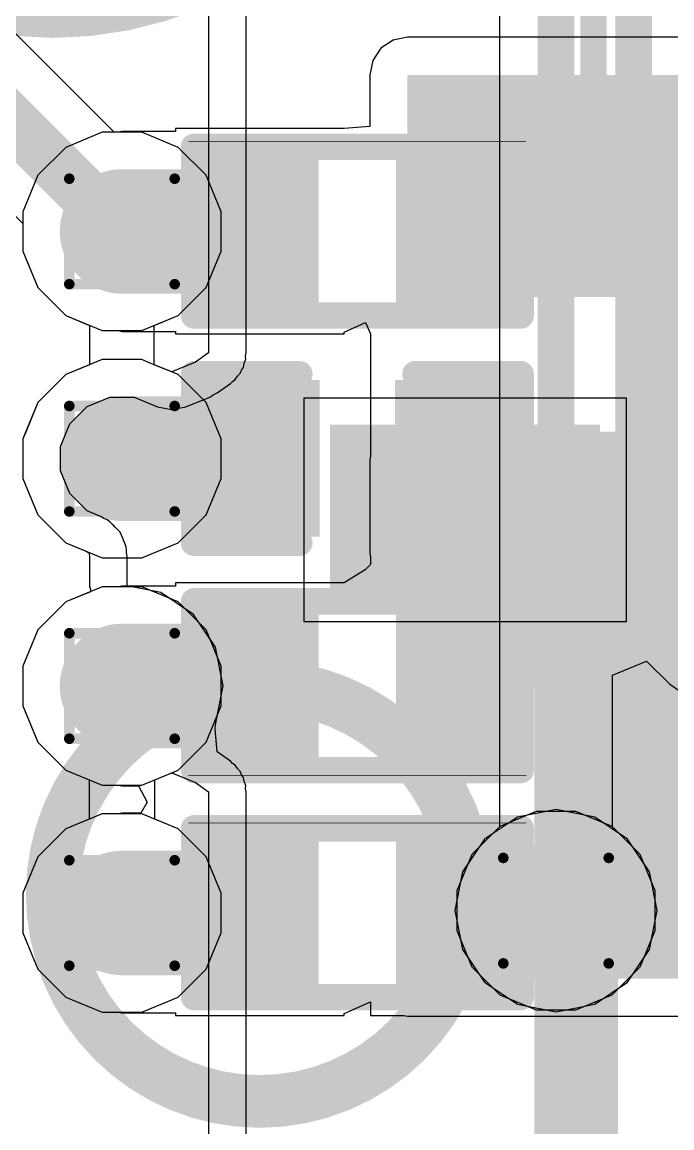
# Model space of a CAD drawing. Header units: inches. Extents: x -13 to 254, y -7 to 63.
# Drawn here: x -0.65 to 2.49, y 7.87 to 13.2 of the extents above; entities that cross this region are included whole.
import ezdxf

# ---------------------------------------------------------------- set-up
doc = ezdxf.new("R2010")
doc.units = ezdxf.units.IN
for name, color, linetype in [('Bottom Layer', 5, 'Continuous'), ('Bottom Overlay', 54, 'Continuous'), ('Bottom Paste', 16, 'Continuous'), ('Bottom Solder', 6, 'Continuous'), ('Dimensions', 6, 'Continuous'), ('Drill Drawing', 1, 'Continuous'), ('GND', 16, 'Continuous'), ('POWER', 76, 'Continuous'), ('Top Layer', 1, 'Continuous'), ('Top Overlay', 2, 'Continuous'), ('Top Paste', 8, 'Continuous'), ('Top Solder', 216, 'Continuous'), ('Via Holes', 16, 'Continuous')]:
    doc.layers.add(name, color=color, linetype=linetype)

# ---------------------------------------------------------------- blocks, each defined once
blk = doc.blocks.new('R___0402_B_34')
at = {"layer": 'Bottom Layer'}
for points in [[(-0.2413, 0.3175), (-0.2413, -0.3175), (-0.6985, -0.3175), (-0.6985, 0.3175)], [(0.6985, 0.3175), (0.6985, -0.3175), (0.2413, -0.3175), (0.2413, 0.3175)]]:
    blk.add_hatch(color=5, dxfattribs=at).paths.add_polyline_path(points)
at = {"layer": 'Bottom Paste'}
for points in [[(-0.2413, 0.3175), (-0.2413, -0.3175), (-0.6985, -0.3175), (-0.6985, 0.3175)], [(0.6985, 0.3175), (0.6985, -0.3175), (0.2413, -0.3175), (0.2413, 0.3175)]]:
    blk.add_hatch(color=16, dxfattribs=at).paths.add_polyline_path(points)
at = {"layer": 'Bottom Solder'}
for points in [[(-0.1863, 0.3725), (-0.1863, -0.3725), (-0.7535, -0.3725), (-0.7535, 0.3725)], [(0.7535, 0.3725), (0.7535, -0.3725), (0.1863, -0.3725), (0.1863, 0.3725)]]:
    blk.add_hatch(color=6, dxfattribs=at).paths.add_polyline_path(points)
at = {"layer": 'Bottom Overlay'}
for points in [[(-0.7874, -0.4064, 0.127, 0.127, 0), (-0.7874, 0.4064, 0.127, 0.127, 0)], [(-0.7874, 0.4064, 0.127, 0.127, 0), (0.7874, 0.4064, 0.127, 0.127, 0)], [(-0.8128, 0.4318, 0.00323, 0.00323, 0), (0.8128, 0.4318, 0.00323, 0.00323, 0)], [(0.7874, -0.4064, 0.127, 0.127, 0), (0.7874, 0.4064, 0.127, 0.127, 0)], [(-0.7874, -0.4064, 0.127, 0.127, 0), (0.7874, -0.4064, 0.127, 0.127, 0)]]:
    blk.add_lwpolyline(points, format="xyseb", dxfattribs=at)
for points in [[(-0.8191, 0.4064, 0.0635, 0.0635, 1), (-0.7556, 0.4064, 0.0635, 0.0635, 1)], [(-0.8191, 0.4064, 0.0635, 0.0635, 1), (-0.7556, 0.4064, 0.0635, 0.0635, 1)], [(-0.8136, 0.4318, 0.00161, 0.00161, 1), (-0.812, 0.4318, 0.00161, 0.00161, 1)], [(0.7556, 0.4064, 0.0635, 0.0635, 1), (0.8191, 0.4064, 0.0635, 0.0635, 1)], [(0.7556, 0.4064, 0.0635, 0.0635, 1), (0.8191, 0.4064, 0.0635, 0.0635, 1)], [(0.812, 0.4318, 0.00161, 0.00161, 1), (0.8136, 0.4318, 0.00161, 0.00161, 1)], [(-0.8191, -0.4064, 0.0635, 0.0635, 1), (-0.7556, -0.4064, 0.0635, 0.0635, 1)], [(-0.8191, -0.4064, 0.0635, 0.0635, 1), (-0.7556, -0.4064, 0.0635, 0.0635, 1)], [(0.7556, -0.4064, 0.0635, 0.0635, 1), (0.8191, -0.4064, 0.0635, 0.0635, 1)], [(0.7556, -0.4064, 0.0635, 0.0635, 1), (0.8191, -0.4064, 0.0635, 0.0635, 1)]]:
    blk.add_lwpolyline(points, format="xyseb", close=True, dxfattribs=at)
blk = doc.blocks.new('R___0402_B_37')
at = {"layer": 'Bottom Layer'}
for points in [[(-0.2413, 0.3175), (-0.2413, -0.3175), (-0.6985, -0.3175), (-0.6985, 0.3175)], [(0.6985, 0.3175), (0.6985, -0.3175), (0.2413, -0.3175), (0.2413, 0.3175)]]:
    blk.add_hatch(color=5, dxfattribs=at).paths.add_polyline_path(points)
at = {"layer": 'Bottom Paste'}
for points in [[(-0.2413, 0.3175), (-0.2413, -0.3175), (-0.6985, -0.3175), (-0.6985, 0.3175)], [(0.6985, 0.3175), (0.6985, -0.3175), (0.2413, -0.3175), (0.2413, 0.3175)]]:
    blk.add_hatch(color=16, dxfattribs=at).paths.add_polyline_path(points)
at = {"layer": 'Bottom Solder'}
for points in [[(-0.1863, 0.3725), (-0.1863, -0.3725), (-0.7535, -0.3725), (-0.7535, 0.3725)], [(0.7535, 0.3725), (0.7535, -0.3725), (0.1863, -0.3725), (0.1863, 0.3725)]]:
    blk.add_hatch(color=6, dxfattribs=at).paths.add_polyline_path(points)
at = {"layer": 'Bottom Overlay'}
for points in [[(-0.7874, -0.4064, 0.127, 0.127, 0), (-0.7874, 0.4064, 0.127, 0.127, 0)], [(-0.7874, 0.4064, 0.127, 0.127, 0), (0.7874, 0.4064, 0.127, 0.127, 0)], [(-0.8128, 0.4318, 0.00323, 0.00323, 0), (0.8128, 0.4318, 0.00323, 0.00323, 0)], [(0.7874, -0.4064, 0.127, 0.127, 0), (0.7874, 0.4064, 0.127, 0.127, 0)], [(-0.7874, -0.4064, 0.127, 0.127, 0), (0.7874, -0.4064, 0.127, 0.127, 0)]]:
    blk.add_lwpolyline(points, format="xyseb", dxfattribs=at)
for points in [[(-0.8191, 0.4064, 0.0635, 0.0635, 1), (-0.7556, 0.4064, 0.0635, 0.0635, 1)], [(-0.8191, 0.4064, 0.0635, 0.0635, 1), (-0.7556, 0.4064, 0.0635, 0.0635, 1)], [(-0.8136, 0.4318, 0.00161, 0.00161, 1), (-0.812, 0.4318, 0.00161, 0.00161, 1)], [(0.7556, 0.4064, 0.0635, 0.0635, 1), (0.8191, 0.4064, 0.0635, 0.0635, 1)], [(0.7556, 0.4064, 0.0635, 0.0635, 1), (0.8191, 0.4064, 0.0635, 0.0635, 1)], [(0.812, 0.4318, 0.00161, 0.00161, 1), (0.8136, 0.4318, 0.00161, 0.00161, 1)], [(-0.8191, -0.4064, 0.0635, 0.0635, 1), (-0.7556, -0.4064, 0.0635, 0.0635, 1)], [(-0.8191, -0.4064, 0.0635, 0.0635, 1), (-0.7556, -0.4064, 0.0635, 0.0635, 1)], [(0.7556, -0.4064, 0.0635, 0.0635, 1), (0.8191, -0.4064, 0.0635, 0.0635, 1)], [(0.7556, -0.4064, 0.0635, 0.0635, 1), (0.8191, -0.4064, 0.0635, 0.0635, 1)]]:
    blk.add_lwpolyline(points, format="xyseb", close=True, dxfattribs=at)
blk = doc.blocks.new('SOT_523_B_38')
at = {"layer": 'Bottom Layer'}
for points in [[(-0.7, 0.9), (-0.3, 0.9), (-0.3, 0.39), (-0.7, 0.39)], [(0.3, 0.9), (0.7, 0.9), (0.7, 0.39), (0.3, 0.39)], [(-0.2, -0.39), (0.2, -0.39), (0.2, -0.9), (-0.2, -0.9)]]:
    blk.add_hatch(color=5, dxfattribs=at).paths.add_polyline_path(points)
at = {"layer": 'Bottom Paste'}
for points in [[(-0.7, 0.9), (-0.3, 0.9), (-0.3, 0.39), (-0.7, 0.39)], [(0.3, 0.9), (0.7, 0.9), (0.7, 0.39), (0.3, 0.39)], [(-0.2, -0.39), (0.2, -0.39), (0.2, -0.9), (-0.2, -0.9)]]:
    blk.add_hatch(color=16, dxfattribs=at).paths.add_polyline_path(points)
at = {"layer": 'Bottom Solder'}
for points in [[(-0.8016, 1.0016), (-0.1984, 1.0016), (-0.1984, 0.2884), (-0.8016, 0.2884)], [(0.1984, 1.0016), (0.8016, 1.0016), (0.8016, 0.2884), (0.1984, 0.2884)], [(-0.3016, -0.2884), (0.3016, -0.2884), (0.3016, -1.0016), (-0.3016, -1.0016)]]:
    blk.add_hatch(color=6, dxfattribs=at).paths.add_polyline_path(points)
at = {"layer": 'Bottom Overlay'}
for points in [[(-0.9652, 0.508, 0.127, 0.127, 0), (-0.9652, 0.762, 0.127, 0.127, 0)], [(-0.9652, 0.762, 0.127, 0.127, 0), (-0.8382, 0.635, 0.127, 0.127, 0)], [(-0.9652, 0.508, 0.127, 0.127, 0), (-0.8382, 0.635, 0.127, 0.127, 0)], [(-0.1016, 0.4318, 0.127, 0.127, 0), (0.1016, 0.4318, 0.127, 0.127, 0)], [(-0.8636, -0.4572, 0.127, 0.127, 0), (-0.8636, 0.2286, 0.127, 0.127, 0)], [(0.8636, -0.4572, 0.127, 0.127, 0), (0.8636, 0.2286, 0.127, 0.127, 0)], [(-0.8636, -0.4572, 0.127, 0.127, 0), (-0.3556, -0.4572, 0.127, 0.127, 0)], [(0.3556, -0.4572, 0.127, 0.127, 0), (0.8636, -0.4572, 0.127, 0.127, 0)]]:
    blk.add_lwpolyline(points, format="xyseb", dxfattribs=at)
for points in [[(-0.997, 0.762, 0.0635, 0.0635, 1), (-0.9334, 0.762, 0.0635, 0.0635, 1)], [(-0.997, 0.762, 0.0635, 0.0635, 1), (-0.9334, 0.762, 0.0635, 0.0635, 1)], [(-0.87, 0.635, 0.0635, 0.0635, 1), (-0.8065, 0.635, 0.0635, 0.0635, 1)], [(-0.87, 0.635, 0.0635, 0.0635, 1), (-0.8065, 0.635, 0.0635, 0.0635, 1)], [(-0.997, 0.508, 0.0635, 0.0635, 1), (-0.9334, 0.508, 0.0635, 0.0635, 1)], [(-0.997, 0.508, 0.0635, 0.0635, 1), (-0.9334, 0.508, 0.0635, 0.0635, 1)], [(-0.1333, 0.4318, 0.0635, 0.0635, 1), (-0.0698, 0.4318, 0.0635, 0.0635, 1)], [(0.0698, 0.4318, 0.0635, 0.0635, 1), (0.1333, 0.4318, 0.0635, 0.0635, 1)], [(-0.8953, 0.2286, 0.0635, 0.0635, 1), (-0.8318, 0.2286, 0.0635, 0.0635, 1)], [(0.8318, 0.2286, 0.0635, 0.0635, 1), (0.8953, 0.2286, 0.0635, 0.0635, 1)], [(-0.8953, -0.4572, 0.0635, 0.0635, 1), (-0.8318, -0.4572, 0.0635, 0.0635, 1)], [(-0.8953, -0.4572, 0.0635, 0.0635, 1), (-0.8318, -0.4572, 0.0635, 0.0635, 1)], [(-0.3873, -0.4572, 0.0635, 0.0635, 1), (-0.3238, -0.4572, 0.0635, 0.0635, 1)], [(0.3238, -0.4572, 0.0635, 0.0635, 1), (0.3873, -0.4572, 0.0635, 0.0635, 1)], [(0.8318, -0.4572, 0.0635, 0.0635, 1), (0.8953, -0.4572, 0.0635, 0.0635, 1)], [(0.8318, -0.4572, 0.0635, 0.0635, 1), (0.8953, -0.4572, 0.0635, 0.0635, 1)]]:
    blk.add_lwpolyline(points, format="xyseb", close=True, dxfattribs=at)
blk = doc.blocks.new('C___0402_B_41')
at = {"layer": 'Bottom Layer'}
for points in [[(-0.2413, 0.3175), (-0.2413, -0.3175), (-0.6985, -0.3175), (-0.6985, 0.3175)], [(0.6985, 0.3175), (0.6985, -0.3175), (0.2413, -0.3175), (0.2413, 0.3175)]]:
    blk.add_hatch(color=5, dxfattribs=at).paths.add_polyline_path(points)
at = {"layer": 'Bottom Paste'}
for points in [[(-0.2413, 0.3175), (-0.2413, -0.3175), (-0.6985, -0.3175), (-0.6985, 0.3175)], [(0.6985, 0.3175), (0.6985, -0.3175), (0.2413, -0.3175), (0.2413, 0.3175)]]:
    blk.add_hatch(color=16, dxfattribs=at).paths.add_polyline_path(points)
at = {"layer": 'Bottom Solder'}
for points in [[(-0.1813, 0.3775), (-0.1813, -0.3775), (-0.7585, -0.3775), (-0.7585, 0.3775)], [(0.7585, 0.3775), (0.7585, -0.3775), (0.1813, -0.3775), (0.1813, 0.3775)]]:
    blk.add_hatch(color=6, dxfattribs=at).paths.add_polyline_path(points)
at = {"layer": 'Bottom Overlay'}
for points in [[(-0.7874, -0.4064, 0.127, 0.127, 0), (-0.7874, 0.4064, 0.127, 0.127, 0)], [(-0.7874, 0.4064, 0.127, 0.127, 0), (-0.2794, 0.4064, 0.127, 0.127, 0)], [(0.2794, 0.4064, 0.127, 0.127, 0), (0.7874, 0.4064, 0.127, 0.127, 0)], [(0.7874, -0.4064, 0.127, 0.127, 0), (0.7874, 0.4064, 0.127, 0.127, 0)], [(-0.7874, -0.4064, 0.127, 0.127, 0), (-0.2794, -0.4064, 0.127, 0.127, 0)], [(0.2794, -0.4064, 0.127, 0.127, 0), (0.7874, -0.4064, 0.127, 0.127, 0)]]:
    blk.add_lwpolyline(points, format="xyseb", dxfattribs=at)
for points in [[(-0.8191, 0.4064, 0.0635, 0.0635, 1), (-0.7556, 0.4064, 0.0635, 0.0635, 1)], [(-0.8191, 0.4064, 0.0635, 0.0635, 1), (-0.7556, 0.4064, 0.0635, 0.0635, 1)], [(-0.3111, 0.4064, 0.0635, 0.0635, 1), (-0.2477, 0.4064, 0.0635, 0.0635, 1)], [(0.2477, 0.4064, 0.0635, 0.0635, 1), (0.3111, 0.4064, 0.0635, 0.0635, 1)], [(0.7556, 0.4064, 0.0635, 0.0635, 1), (0.8191, 0.4064, 0.0635, 0.0635, 1)], [(0.7556, 0.4064, 0.0635, 0.0635, 1), (0.8191, 0.4064, 0.0635, 0.0635, 1)], [(-0.8191, -0.4064, 0.0635, 0.0635, 1), (-0.7556, -0.4064, 0.0635, 0.0635, 1)], [(-0.8191, -0.4064, 0.0635, 0.0635, 1), (-0.7556, -0.4064, 0.0635, 0.0635, 1)], [(-0.3111, -0.4064, 0.0635, 0.0635, 1), (-0.2477, -0.4064, 0.0635, 0.0635, 1)], [(0.2477, -0.4064, 0.0635, 0.0635, 1), (0.3111, -0.4064, 0.0635, 0.0635, 1)], [(0.7556, -0.4064, 0.0635, 0.0635, 1), (0.8191, -0.4064, 0.0635, 0.0635, 1)], [(0.7556, -0.4064, 0.0635, 0.0635, 1), (0.8191, -0.4064, 0.0635, 0.0635, 1)]]:
    blk.add_lwpolyline(points, format="xyseb", close=True, dxfattribs=at)
blk = doc.blocks.new('PTS526SP15SMTR2_LFS_46')
at = {"layer": 'Top Layer'}
blk.add_hatch(color=1, dxfattribs=at).paths.add_polyline_path([(2.4, -1.49), (3.6, -1.49), (3.6, -2.21), (2.4, -2.21)])
at = {"layer": 'Top Paste'}
blk.add_hatch(color=8, dxfattribs=at).paths.add_polyline_path([(2.4, -1.49), (3.6, -1.49), (3.6, -2.21), (2.4, -2.21)])
at = {"layer": 'Top Solder'}
blk.add_hatch(color=216, dxfattribs=at).paths.add_polyline_path([(2.3492, -1.4392), (3.6508, -1.4392), (3.6508, -2.2608), (2.3492, -2.2608)])
at = {"layer": 'Top Overlay'}
for points in [[(2.4114, 1.0689, 0.127, 0.127, 0), (2.4114, -1.0689, 0.127, 0.127, 0)], [(1.9676, -2.413, 0.127, 0.127, 0), (-1.9708, -2.413, 0.127, 0.127, 0)]]:
    blk.add_lwpolyline(points, format="xyseb", dxfattribs=at)
for points in [[(2.3796, 1.0689, 0.0635, 0.0635, 1), (2.4431, 1.0689, 0.0635, 0.0635, 1)], [(2.3796, -1.0689, 0.0635, 0.0635, 1), (2.4431, -1.0689, 0.0635, 0.0635, 1)], [(1.9359, -2.413, 0.0635, 0.0635, 1), (1.9994, -2.413, 0.0635, 0.0635, 1)]]:
    blk.add_lwpolyline(points, format="xyseb", close=True, dxfattribs=at)
blk = doc.blocks.new('TSOT_23_8_B_51')
at = {"layer": 'Bottom Layer'}
for points in [[(1.825, 0.75), (0.775, 0.75), (0.775, 1.2), (1.825, 1.2)], [(1.825, 0.1), (0.775, 0.1), (0.775, 0.55), (1.825, 0.55)], [(1.825, -0.55), (0.775, -0.55), (0.775, -0.1), (1.825, -0.1)], [(1.825, -1.2), (0.775, -1.2), (0.775, -0.75), (1.825, -0.75)]]:
    blk.add_hatch(color=5, dxfattribs=at).paths.add_polyline_path(points)
at = {"layer": 'Bottom Paste'}
for points in [[(1.825, 0.75), (0.775, 0.75), (0.775, 1.2), (1.825, 1.2)], [(1.825, 0.1), (0.775, 0.1), (0.775, 0.55), (1.825, 0.55)], [(1.825, -0.55), (0.775, -0.55), (0.775, -0.1), (1.825, -0.1)], [(1.825, -1.2), (0.775, -1.2), (0.775, -0.75), (1.825, -0.75)]]:
    blk.add_hatch(color=16, dxfattribs=at).paths.add_polyline_path(points)
at = {"layer": 'Bottom Solder'}
for points in [[(1.9266, 0.6484), (0.6734, 0.6484), (0.6734, 1.3016), (1.9266, 1.3016)], [(1.9266, -0.0016), (0.6734, -0.0016), (0.6734, 0.6516), (1.9266, 0.6516)], [(1.9266, -0.6516), (0.6734, -0.6516), (0.6734, 0.0016), (1.9266, 0.0016)], [(1.9266, -1.3016), (0.6734, -1.3016), (0.6734, -0.6484), (1.9266, -0.6484)]]:
    blk.add_hatch(color=6, dxfattribs=at).paths.add_polyline_path(points)
blk = doc.blocks.new('R___0402_B_58')
at = {"layer": 'Bottom Layer'}
for points in [[(-0.2413, 0.3175), (-0.2413, -0.3175), (-0.6985, -0.3175), (-0.6985, 0.3175)], [(0.6985, 0.3175), (0.6985, -0.3175), (0.2413, -0.3175), (0.2413, 0.3175)]]:
    blk.add_hatch(color=5, dxfattribs=at).paths.add_polyline_path(points)
at = {"layer": 'Bottom Paste'}
for points in [[(-0.2413, 0.3175), (-0.2413, -0.3175), (-0.6985, -0.3175), (-0.6985, 0.3175)], [(0.6985, 0.3175), (0.6985, -0.3175), (0.2413, -0.3175), (0.2413, 0.3175)]]:
    blk.add_hatch(color=16, dxfattribs=at).paths.add_polyline_path(points)
at = {"layer": 'Bottom Solder'}
for points in [[(-0.1863, 0.3725), (-0.1863, -0.3725), (-0.7535, -0.3725), (-0.7535, 0.3725)], [(0.7535, 0.3725), (0.7535, -0.3725), (0.1863, -0.3725), (0.1863, 0.3725)]]:
    blk.add_hatch(color=6, dxfattribs=at).paths.add_polyline_path(points)
at = {"layer": 'Bottom Overlay'}
for points in [[(-0.7874, 0.4064, 0.127, 0.127, 0), (-0.7874, -0.4064, 0.127, 0.127, 0)], [(0.7874, 0.4064, 0.127, 0.127, 0), (-0.7874, 0.4064, 0.127, 0.127, 0)], [(0.8128, 0.4318, 0.00323, 0.00323, 0), (-0.8128, 0.4318, 0.00323, 0.00323, 0)], [(0.7874, 0.4064, 0.127, 0.127, 0), (0.7874, -0.4064, 0.127, 0.127, 0)], [(0.7874, -0.4064, 0.127, 0.127, 0), (-0.7874, -0.4064, 0.127, 0.127, 0)]]:
    blk.add_lwpolyline(points, format="xyseb", dxfattribs=at)
for points in [[(-0.8191, 0.4064, 0.0635, 0.0635, 1), (-0.7556, 0.4064, 0.0635, 0.0635, 1)], [(-0.8191, 0.4064, 0.0635, 0.0635, 1), (-0.7556, 0.4064, 0.0635, 0.0635, 1)], [(-0.8136, 0.4318, 0.00161, 0.00161, 1), (-0.812, 0.4318, 0.00161, 0.00161, 1)], [(0.7556, 0.4064, 0.0635, 0.0635, 1), (0.8191, 0.4064, 0.0635, 0.0635, 1)], [(0.7556, 0.4064, 0.0635, 0.0635, 1), (0.8191, 0.4064, 0.0635, 0.0635, 1)], [(0.812, 0.4318, 0.00161, 0.00161, 1), (0.8136, 0.4318, 0.00161, 0.00161, 1)], [(-0.8191, -0.4064, 0.0635, 0.0635, 1), (-0.7556, -0.4064, 0.0635, 0.0635, 1)], [(-0.8191, -0.4064, 0.0635, 0.0635, 1), (-0.7556, -0.4064, 0.0635, 0.0635, 1)], [(0.7556, -0.4064, 0.0635, 0.0635, 1), (0.8191, -0.4064, 0.0635, 0.0635, 1)], [(0.7556, -0.4064, 0.0635, 0.0635, 1), (0.8191, -0.4064, 0.0635, 0.0635, 1)]]:
    blk.add_lwpolyline(points, format="xyseb", close=True, dxfattribs=at)

msp = doc.modelspace()

# ---------------------------------------------------------------- hatches: boundary and pattern name
at = {"layer": 'Bottom Layer'}
for points in [[(1.2121, 11.8745), (3.3782, 11.8745), (3.3782, 12.945), (1.2121, 12.945)], [(2.3152, 11.291), (3.3782, 11.291), (3.3782, 12.945), (2.3152, 12.945)], [(0.5009, 12.4906), (-0.1637, 12.4906), (-0.1637, 11.8905), (0.5009, 11.8905)], [(0.5009, 11.3959), (-0.1637, 11.3959), (-0.1637, 10.7958), (0.5009, 10.7958)], [(1.2121, 10.641), (3.3652, 10.641), (3.3652, 11.091), (1.2121, 11.091)], [(1.2121, 9.991), (3.508, 9.991), (3.508, 10.441), (1.2121, 10.441)], [(0.5009, 10.3012), (-0.1637, 10.3012), (-0.1637, 9.7011), (0.5009, 9.7011)], [(1.8748, 8.5917), (3.3652, 8.5917), (3.3652, 9.791), (1.8748, 9.791)], [(1.2121, 8.5917), (3.3652, 8.5917), (3.3652, 9.2267), (1.2121, 9.2267)], [(0.5009, 9.2078), (-0.1637, 9.2078), (-0.1637, 8.6077), (0.5009, 8.6077)]]:
    msp.add_hatch(color=5, dxfattribs=at).paths.add_polyline_path(points)
h = msp.add_hatch(color=5, dxfattribs=at)
edge = h.paths.add_edge_path()
edge.add_arc((-0.1637, 12.1906), 0.3, 0, 360)
h = msp.add_hatch(color=5, dxfattribs=at)
edge = h.paths.add_edge_path()
edge.add_arc((-0.1637, 11.0959), 0.3, 0, 360)
h = msp.add_hatch(color=5, dxfattribs=at)
edge = h.paths.add_edge_path()
edge.add_arc((-0.1637, 10.0012), 0.3, 0, 360)
h = msp.add_hatch(color=5, dxfattribs=at)
edge = h.paths.add_edge_path()
edge.add_arc((1.9281, 8.919), 0.3, 0, 360)
h = msp.add_hatch(color=5, dxfattribs=at)
edge = h.paths.add_edge_path()
edge.add_arc((-0.1637, 8.9078), 0.3, 0, 360)
at = {"layer": 'GND'}
h = msp.add_hatch(color=16, dxfattribs=at)
edge = h.paths.add_edge_path()
edge.add_arc((-0.1637, 12.1906), 0.3, 0, 360)
h = msp.add_hatch(color=16, dxfattribs=at)
edge = h.paths.add_edge_path()
edge.add_arc((-0.1637, 11.0959), 0.3, 0, 360)
h = msp.add_hatch(color=16, dxfattribs=at)
edge = h.paths.add_edge_path()
edge.add_arc((-0.1637, 10.0012), 0.3, 0, 360)
h = msp.add_hatch(color=16, dxfattribs=at)
edge = h.paths.add_edge_path()
edge.add_arc((1.9281, 8.919), 0.3, 0, 360)
h = msp.add_hatch(color=16, dxfattribs=at)
edge = h.paths.add_edge_path()
edge.add_arc((-0.1637, 8.9078), 0.3, 0, 360)
at = {"layer": 'POWER'}
h = msp.add_hatch(color=76, dxfattribs=at)
edge = h.paths.add_edge_path()
edge.add_arc((-0.1637, 12.1906), 0.3, 0, 360)
h = msp.add_hatch(color=76, dxfattribs=at)
edge = h.paths.add_edge_path()
edge.add_arc((-0.1637, 11.0959), 0.3, 0, 360)
h = msp.add_hatch(color=76, dxfattribs=at)
edge = h.paths.add_edge_path()
edge.add_arc((-0.1637, 10.0012), 0.3, 0, 360)
h = msp.add_hatch(color=76, dxfattribs=at)
edge = h.paths.add_edge_path()
edge.add_arc((1.9281, 8.919), 0.3, 0, 360)
h = msp.add_hatch(color=76, dxfattribs=at)
edge = h.paths.add_edge_path()
edge.add_arc((-0.1637, 8.9078), 0.3, 0, 360)
at = {"layer": 'Top Layer'}
h = msp.add_hatch(color=1, dxfattribs=at)
edge = h.paths.add_edge_path()
edge.add_arc((-0.1637, 12.1906), 0.3, 0, 360)
h = msp.add_hatch(color=1, dxfattribs=at)
edge = h.paths.add_edge_path()
edge.add_arc((-0.1637, 11.0959), 0.3, 0, 360)
h = msp.add_hatch(color=1, dxfattribs=at)
edge = h.paths.add_edge_path()
edge.add_arc((-0.1637, 10.0012), 0.3, 0, 360)
h = msp.add_hatch(color=1, dxfattribs=at)
edge = h.paths.add_edge_path()
edge.add_arc((1.9281, 8.919), 0.3, 0, 360)
h = msp.add_hatch(color=1, dxfattribs=at)
edge = h.paths.add_edge_path()
edge.add_arc((-0.1637, 8.9078), 0.3, 0, 360)
at = {"layer": 'Via Holes'}
h = msp.add_hatch(color=7, dxfattribs=at)
edge = h.paths.add_edge_path()
edge.add_arc((-0.1637, 12.1906), 0.15, 0, 360)
h = msp.add_hatch(color=7, dxfattribs=at)
edge = h.paths.add_edge_path()
edge.add_arc((-0.1637, 11.0959), 0.15, 0, 360)
h = msp.add_hatch(color=7, dxfattribs=at)
edge = h.paths.add_edge_path()
edge.add_arc((-0.1637, 10.0012), 0.15, 0, 360)
h = msp.add_hatch(color=7, dxfattribs=at)
edge = h.paths.add_edge_path()
edge.add_arc((-0.1637, 8.9078), 0.15, 0, 360)
h = msp.add_hatch(color=7, dxfattribs=at)
edge = h.paths.add_edge_path()
edge.add_arc((1.9281, 8.919), 0.15, 0, 360)

# ---------------------------------------------------------------- linework, layer by layer
at = {"layer": 'Bottom Layer'}
for p, q in [((1.1427, 13.1125), (1.0839, 13.0732)), ((1.2121, 13.1263), (1.1427, 13.1125)), ((3.3782, 13.1263), (1.2121, 13.1263)), ((1.0839, 13.0732), (1.0446, 13.0144)), ((1.0446, 13.0144), (1.0308, 12.945)), ((1.0308, 12.945), (1.0308, 12.6957)), ((0.9038, 12.6873), (0.0945, 12.6873)), ((0.0945, 12.6873), (0.0945, 12.6719)), ((0.9073, 12.6873), (0.9038, 12.6873)), ((1.0308, 12.6957), (0.9073, 12.6873)), ((-0.2588, 12.6684), (-0.4344, 12.5956)), ((-0.1814, 12.6684), (-0.2588, 12.6684)), ((-0.1637, 12.6719), (-0.1814, 12.6684)), ((0.0945, 12.6719), (-0.1637, 12.6719)), ((-0.4344, 12.5956), (-0.5688, 12.4612)), ((-0.5688, 12.4612), (-0.6415, 12.2856)), ((-0.6415, 12.2856), (-0.6415, 12.0955)), ((-0.6415, 12.0955), (-0.5688, 11.9199)), ((-0.5688, 11.9199), (-0.4344, 11.7855)), ((-0.4344, 11.7855), (-0.2588, 11.7128)), ((0.9073, 11.7061), (1.0105, 11.7519)), ((1.0105, 11.7519), (1.0343, 11.6967)), ((-0.2588, 11.7128), (-0.1818, 11.7128)), ((-0.1818, 11.7128), (-0.1637, 11.7092)), ((-0.1637, 11.7092), (0.0945, 11.7092)), ((0.0945, 11.7092), (0.0945, 11.6967)), ((0.0945, 11.6967), (0.9073, 11.6967)), ((0.9073, 11.6967), (0.9073, 11.7061)), ((1.0343, 11.6967), (1.0343, 11.5926)), ((1.0343, 11.5926), (1.0343, 11.5926)), ((1.0343, 11.5926), (1.0343, 11.1085)), ((1.0343, 11.1085), (1.0308, 11.091)), ((1.0308, 11.091), (1.0308, 10.641)), ((1.0308, 10.641), (1.0343, 10.6235)), ((1.0343, 10.6235), (1.0343, 10.602)), ((1.0343, 10.602), (1.0343, 10.602)), ((1.0343, 10.602), (1.0343, 10.5861)), ((1.0085, 10.5602), (0.9073, 10.4979)), ((1.0343, 10.5861), (1.0085, 10.5602)), ((0.9073, 10.4979), (0.0945, 10.4979)), ((0.0945, 10.4979), (0.0945, 10.4825)), ((-0.2588, 10.479), (-0.4344, 10.4063)), ((-0.1814, 10.479), (-0.2588, 10.479)), ((-0.1637, 10.4825), (-0.1814, 10.479)), ((0.0945, 10.4825), (-0.1637, 10.4825)), ((-0.4344, 10.4063), (-0.5688, 10.2719)), ((-0.5688, 10.2719), (-0.6415, 10.0962)), ((-0.6415, 10.0962), (-0.6415, 9.9062)), ((-0.6415, 9.9062), (-0.5688, 9.7305)), ((-0.5688, 9.7305), (-0.4344, 9.5961)), ((-0.4344, 9.5961), (-0.2588, 9.5234)), ((-0.2588, 9.5234), (-0.1818, 9.5234)), ((-0.1818, 9.5234), (-0.1637, 9.5198)), ((-0.1637, 9.5198), (-0.0835, 9.5198)), ((-0.0835, 9.5198), (-0.0422, 9.442)), ((-0.0422, 9.442), (-0.0734, 9.3891)), ((-0.2588, 9.3856), (-0.4344, 9.3128)), ((-0.1814, 9.3856), (-0.2588, 9.3856)), ((-0.1637, 9.3891), (-0.1814, 9.3856)), ((-0.0734, 9.3891), (-0.1637, 9.3891)), ((-0.4344, 9.3128), (-0.5688, 9.1784)), ((-0.5688, 9.1784), (-0.6415, 9.0028)), ((-0.6415, 9.0028), (-0.6415, 8.8127)), ((-0.6415, 8.8127), (-0.5688, 8.6371)), ((-0.5688, 8.6371), (-0.4344, 8.5027)), ((-0.4344, 8.5027), (-0.2588, 8.43)), ((0.9073, 8.4233), (1.0343, 8.4796)), ((1.0343, 8.4796), (1.0343, 8.4139)), ((-0.2588, 8.43), (-0.1818, 8.43)), ((-0.1818, 8.43), (-0.1637, 8.4264)), ((-0.1637, 8.4264), (0.0945, 8.4264)), ((0.0945, 8.4264), (0.0945, 8.4139)), ((0.9073, 8.4139), (0.9073, 8.4233)), ((0.0945, 8.4139), (0.9073, 8.4139)), ((1.0343, 8.4139), (1.1946, 8.4139)), ((1.1946, 8.4139), (1.2121, 8.4104)), ((1.2121, 8.4104), (3.3652, 8.4104))]:
    msp.add_line(p, q, dxfattribs=at)
at = {"layer": 'Dimensions'}
for points in [[(1.25, 15, 0.254, 0.254, -1), (-2.25, 15, 0.254, 0.254, 0)], [(2.05, 10.4086, 0.254, 0.254, 0), (3.0914, 11.45, 0.254, 0.254, 0)], [(2.1, 10.3879, 0.254, 0.254, 0), (3.1121, 11.4, 0.254, 0.254, 0)], [(1.3, 11.1, 0.254, 0.254, 0), (1.7684, 11.1, 0.254, 0.254, 0)], [(1.3, 10.6, 0.254, 0.254, 0), (1.3, 11.1, 0.254, 0.254, 0)], [(1.7684, 11.1, 0.254, 0.254, 0), (1.8148, 11.1, 0.254, 0.254, 0)], [(1.7684, 10.6, 0.254, 0.254, 0), (1.7684, 11.1, 0.254, 0.254, 0)], [(1.8148, 11.1, 0.254, 0.254, 0), (1.8572, 11.1, 0.254, 0.254, 0)], [(1.8148, 10.6, 0.254, 0.254, 0), (1.8148, 11.1, 0.254, 0.254, 0)], [(1.8572, 11.1, 0.254, 0.254, 0), (1.95, 11.1, 0.254, 0.254, 0)], [(1.8572, 10.6, 0.254, 0.254, 0), (1.8572, 11.1, 0.254, 0.254, 0)], [(1.95, 11.1, 0.254, 0.254, 0), (2.7414, 11.1, 0.254, 0.254, 0)], [(1.95, 10.6, 0.254, 0.254, 0), (1.95, 11.1, 0.254, 0.254, 0)], [(2.4, 10.6, 0.254, 0.254, 0), (2.9, 11.1, 0.254, 0.254, 0)], [(1.3, 10.6, 0.254, 0.254, 0), (1.7684, 10.6, 0.254, 0.254, 0)], [(1.7684, 10.6, 0.254, 0.254, 0), (1.8148, 10.6, 0.254, 0.254, 0)], [(1.8148, 10.6, 0.254, 0.254, 0), (1.8572, 10.6, 0.254, 0.254, 0)], [(1.8572, 10.6, 0.254, 0.254, 0), (1.95, 10.6, 0.254, 0.254, 0)], [(1.95, 10.6, 0.254, 0.254, 0), (2.2414, 10.6, 0.254, 0.254, 0)], [(2.4, 10.3, 0.254, 0.254, 0), (2.4, 10.6, 0.254, 0.254, 0)], [(2.05, 10.3, 0.254, 0.254, 0), (2.05, 10.4086, 0.254, 0.254, 0)], [(2.05, 10.4086, 0.254, 0.254, 0), (2.1, 10.3879, 0.254, 0.254, 0)], [(2.1, 10.3, 0.254, 0.254, 0), (2.1, 10.3879, 0.254, 0.254, 0)], [(1.95, 7.7, 0.254, 0.254, 0), (1.95, 10.3, 0.254, 0.254, 0)], [(1.95, 10.3, 0.254, 0.254, 0), (2.1, 10.3, 0.254, 0.254, 0)], [(2.1, 10.3, 0.254, 0.254, 0), (2.4, 10.3, 0.254, 0.254, 0)], [(2.1, 7.7, 0.254, 0.254, 0), (2.1, 10.3, 0.254, 0.254, 0)], [(0.5, 8, 0.254, 0.254, -1), (0.5, 10, 0.254, 0.254, 0)], [(0.5, 10, 0.254, 0.254, -1), (0.5, 8, 0.254, 0.254, 0)]]:
    msp.add_lwpolyline(points, format="xyseb", dxfattribs=at)
for points in [[(1.2365, 11.1, 0.127, 0.127, 1), (1.3635, 11.1, 0.127, 0.127, 1)], [(1.2365, 11.1, 0.127, 0.127, 1), (1.3635, 11.1, 0.127, 0.127, 1)], [(1.7049, 11.1, 0.127, 0.127, 1), (1.8319, 11.1, 0.127, 0.127, 1)], [(1.7049, 11.1, 0.127, 0.127, 1), (1.8319, 11.1, 0.127, 0.127, 1)], [(1.7049, 11.1, 0.127, 0.127, 1), (1.8319, 11.1, 0.127, 0.127, 1)], [(1.7513, 11.1, 0.127, 0.127, 1), (1.8783, 11.1, 0.127, 0.127, 1)], [(1.7513, 11.1, 0.127, 0.127, 1), (1.8783, 11.1, 0.127, 0.127, 1)], [(1.7513, 11.1, 0.127, 0.127, 1), (1.8783, 11.1, 0.127, 0.127, 1)], [(1.7937, 11.1, 0.127, 0.127, 1), (1.9207, 11.1, 0.127, 0.127, 1)], [(1.7937, 11.1, 0.127, 0.127, 1), (1.9207, 11.1, 0.127, 0.127, 1)], [(1.7937, 11.1, 0.127, 0.127, 1), (1.9207, 11.1, 0.127, 0.127, 1)], [(1.8865, 11.1, 0.127, 0.127, 1), (2.0135, 11.1, 0.127, 0.127, 1)], [(1.8865, 11.1, 0.127, 0.127, 1), (2.0135, 11.1, 0.127, 0.127, 1)], [(1.8865, 11.1, 0.127, 0.127, 1), (2.0135, 11.1, 0.127, 0.127, 1)], [(1.2365, 10.6, 0.127, 0.127, 1), (1.3635, 10.6, 0.127, 0.127, 1)], [(1.2365, 10.6, 0.127, 0.127, 1), (1.3635, 10.6, 0.127, 0.127, 1)], [(1.7049, 10.6, 0.127, 0.127, 1), (1.8319, 10.6, 0.127, 0.127, 1)], [(1.7049, 10.6, 0.127, 0.127, 1), (1.8319, 10.6, 0.127, 0.127, 1)], [(1.7049, 10.6, 0.127, 0.127, 1), (1.8319, 10.6, 0.127, 0.127, 1)], [(1.7513, 10.6, 0.127, 0.127, 1), (1.8783, 10.6, 0.127, 0.127, 1)], [(1.7513, 10.6, 0.127, 0.127, 1), (1.8783, 10.6, 0.127, 0.127, 1)], [(1.7513, 10.6, 0.127, 0.127, 1), (1.8783, 10.6, 0.127, 0.127, 1)], [(1.7937, 10.6, 0.127, 0.127, 1), (1.9207, 10.6, 0.127, 0.127, 1)], [(1.7937, 10.6, 0.127, 0.127, 1), (1.9207, 10.6, 0.127, 0.127, 1)], [(1.7937, 10.6, 0.127, 0.127, 1), (1.9207, 10.6, 0.127, 0.127, 1)], [(1.8865, 10.6, 0.127, 0.127, 1), (2.0135, 10.6, 0.127, 0.127, 1)], [(1.8865, 10.6, 0.127, 0.127, 1), (2.0135, 10.6, 0.127, 0.127, 1)], [(1.8865, 10.6, 0.127, 0.127, 1), (2.0135, 10.6, 0.127, 0.127, 1)], [(2.1779, 10.6, 0.127, 0.127, 1), (2.3049, 10.6, 0.127, 0.127, 1)], [(2.3365, 10.6, 0.127, 0.127, 1), (2.4635, 10.6, 0.127, 0.127, 1)], [(2.3365, 10.6, 0.127, 0.127, 1), (2.4635, 10.6, 0.127, 0.127, 1)], [(1.9865, 10.4086, 0.127, 0.127, 1), (2.1135, 10.4086, 0.127, 0.127, 1)], [(1.9865, 10.4086, 0.127, 0.127, 1), (2.1135, 10.4086, 0.127, 0.127, 1)], [(1.9865, 10.4086, 0.127, 0.127, 1), (2.1135, 10.4086, 0.127, 0.127, 1)], [(2.0365, 10.3879, 0.127, 0.127, 1), (2.1635, 10.3879, 0.127, 0.127, 1)], [(2.0365, 10.3879, 0.127, 0.127, 1), (2.1635, 10.3879, 0.127, 0.127, 1)], [(2.0365, 10.3879, 0.127, 0.127, 1), (2.1635, 10.3879, 0.127, 0.127, 1)], [(1.8865, 10.3, 0.127, 0.127, 1), (2.0135, 10.3, 0.127, 0.127, 1)], [(1.8865, 10.3, 0.127, 0.127, 1), (2.0135, 10.3, 0.127, 0.127, 1)], [(1.9865, 10.3, 0.127, 0.127, 1), (2.1135, 10.3, 0.127, 0.127, 1)], [(2.0365, 10.3, 0.127, 0.127, 1), (2.1635, 10.3, 0.127, 0.127, 1)], [(2.0365, 10.3, 0.127, 0.127, 1), (2.1635, 10.3, 0.127, 0.127, 1)], [(2.0365, 10.3, 0.127, 0.127, 1), (2.1635, 10.3, 0.127, 0.127, 1)], [(2.0365, 10.3, 0.127, 0.127, 1), (2.1635, 10.3, 0.127, 0.127, 1)], [(2.3365, 10.3, 0.127, 0.127, 1), (2.4635, 10.3, 0.127, 0.127, 1)], [(2.3365, 10.3, 0.127, 0.127, 1), (2.4635, 10.3, 0.127, 0.127, 1)], [(0.4365, 10, 0.127, 0.127, 1), (0.5635, 10, 0.127, 0.127, 1)], [(0.4365, 10, 0.127, 0.127, 1), (0.5635, 10, 0.127, 0.127, 1)], [(0.4365, 8, 0.127, 0.127, 1), (0.5635, 8, 0.127, 0.127, 1)], [(0.4365, 8, 0.127, 0.127, 1), (0.5635, 8, 0.127, 0.127, 1)]]:
    msp.add_lwpolyline(points, format="xyseb", close=True, dxfattribs=at)
at = {"layer": 'Drill Drawing'}
for points in [[(-0.4177, 12.4446, 0.0508, 0.0508, 0), (0.0903, 12.4446, 0.0508, 0.0508, 0)], [(-0.4177, 11.9366, 0.0508, 0.0508, 0), (-0.4177, 12.4446, 0.0508, 0.0508, 0)], [(0.0903, 11.9366, 0.0508, 0.0508, 0), (0.0903, 12.4446, 0.0508, 0.0508, 0)], [(-0.4177, 11.9366, 0.0508, 0.0508, 0), (0.0903, 11.9366, 0.0508, 0.0508, 0)], [(-0.4177, 11.3499, 0.0508, 0.0508, 0), (0.0903, 11.3499, 0.0508, 0.0508, 0)], [(-0.4177, 10.8419, 0.0508, 0.0508, 0), (-0.4177, 11.3499, 0.0508, 0.0508, 0)], [(0.0903, 10.8419, 0.0508, 0.0508, 0), (0.0903, 11.3499, 0.0508, 0.0508, 0)], [(-0.4177, 10.8419, 0.0508, 0.0508, 0), (0.0903, 10.8419, 0.0508, 0.0508, 0)], [(-0.4177, 10.2552, 0.0508, 0.0508, 0), (0.0903, 10.2552, 0.0508, 0.0508, 0)], [(-0.4177, 9.7472, 0.0508, 0.0508, 0), (-0.4177, 10.2552, 0.0508, 0.0508, 0)], [(0.0903, 9.7472, 0.0508, 0.0508, 0), (0.0903, 10.2552, 0.0508, 0.0508, 0)], [(-0.4177, 9.7472, 0.0508, 0.0508, 0), (0.0903, 9.7472, 0.0508, 0.0508, 0)], [(-0.4177, 9.1618, 0.0508, 0.0508, 0), (0.0903, 9.1618, 0.0508, 0.0508, 0)], [(-0.4177, 8.6538, 0.0508, 0.0508, 0), (-0.4177, 9.1618, 0.0508, 0.0508, 0)], [(0.0903, 8.6538, 0.0508, 0.0508, 0), (0.0903, 9.1618, 0.0508, 0.0508, 0)], [(1.6741, 9.173, 0.0508, 0.0508, 0), (2.1821, 9.173, 0.0508, 0.0508, 0)], [(1.6741, 8.665, 0.0508, 0.0508, 0), (1.6741, 9.173, 0.0508, 0.0508, 0)], [(2.1821, 8.665, 0.0508, 0.0508, 0), (2.1821, 9.173, 0.0508, 0.0508, 0)], [(1.6741, 8.665, 0.0508, 0.0508, 0), (2.1821, 8.665, 0.0508, 0.0508, 0)], [(-0.4177, 8.6538, 0.0508, 0.0508, 0), (0.0903, 8.6538, 0.0508, 0.0508, 0)]]:
    msp.add_lwpolyline(points, format="xyseb", dxfattribs=at)
for points in [[(-0.4304, 12.4446, 0.0254, 0.0254, 1), (-0.405, 12.4446, 0.0254, 0.0254, 1)], [(-0.4304, 12.4446, 0.0254, 0.0254, 1), (-0.405, 12.4446, 0.0254, 0.0254, 1)], [(0.0776, 12.4446, 0.0254, 0.0254, 1), (0.103, 12.4446, 0.0254, 0.0254, 1)], [(0.0776, 12.4446, 0.0254, 0.0254, 1), (0.103, 12.4446, 0.0254, 0.0254, 1)], [(-0.4304, 11.9366, 0.0254, 0.0254, 1), (-0.405, 11.9366, 0.0254, 0.0254, 1)], [(-0.4304, 11.9366, 0.0254, 0.0254, 1), (-0.405, 11.9366, 0.0254, 0.0254, 1)], [(0.0776, 11.9366, 0.0254, 0.0254, 1), (0.103, 11.9366, 0.0254, 0.0254, 1)], [(0.0776, 11.9366, 0.0254, 0.0254, 1), (0.103, 11.9366, 0.0254, 0.0254, 1)], [(-0.4304, 11.3499, 0.0254, 0.0254, 1), (-0.405, 11.3499, 0.0254, 0.0254, 1)], [(-0.4304, 11.3499, 0.0254, 0.0254, 1), (-0.405, 11.3499, 0.0254, 0.0254, 1)], [(0.0776, 11.3499, 0.0254, 0.0254, 1), (0.103, 11.3499, 0.0254, 0.0254, 1)], [(0.0776, 11.3499, 0.0254, 0.0254, 1), (0.103, 11.3499, 0.0254, 0.0254, 1)], [(-0.4304, 10.8419, 0.0254, 0.0254, 1), (-0.405, 10.8419, 0.0254, 0.0254, 1)], [(-0.4304, 10.8419, 0.0254, 0.0254, 1), (-0.405, 10.8419, 0.0254, 0.0254, 1)], [(0.0776, 10.8419, 0.0254, 0.0254, 1), (0.103, 10.8419, 0.0254, 0.0254, 1)], [(0.0776, 10.8419, 0.0254, 0.0254, 1), (0.103, 10.8419, 0.0254, 0.0254, 1)], [(-0.4304, 10.2552, 0.0254, 0.0254, 1), (-0.405, 10.2552, 0.0254, 0.0254, 1)], [(-0.4304, 10.2552, 0.0254, 0.0254, 1), (-0.405, 10.2552, 0.0254, 0.0254, 1)], [(0.0776, 10.2552, 0.0254, 0.0254, 1), (0.103, 10.2552, 0.0254, 0.0254, 1)], [(0.0776, 10.2552, 0.0254, 0.0254, 1), (0.103, 10.2552, 0.0254, 0.0254, 1)], [(-0.4304, 9.7472, 0.0254, 0.0254, 1), (-0.405, 9.7472, 0.0254, 0.0254, 1)], [(-0.4304, 9.7472, 0.0254, 0.0254, 1), (-0.405, 9.7472, 0.0254, 0.0254, 1)], [(0.0776, 9.7472, 0.0254, 0.0254, 1), (0.103, 9.7472, 0.0254, 0.0254, 1)], [(0.0776, 9.7472, 0.0254, 0.0254, 1), (0.103, 9.7472, 0.0254, 0.0254, 1)], [(-0.4304, 9.1618, 0.0254, 0.0254, 1), (-0.405, 9.1618, 0.0254, 0.0254, 1)], [(-0.4304, 9.1618, 0.0254, 0.0254, 1), (-0.405, 9.1618, 0.0254, 0.0254, 1)], [(0.0776, 9.1618, 0.0254, 0.0254, 1), (0.103, 9.1618, 0.0254, 0.0254, 1)], [(0.0776, 9.1618, 0.0254, 0.0254, 1), (0.103, 9.1618, 0.0254, 0.0254, 1)], [(1.6614, 9.173, 0.0254, 0.0254, 1), (1.6868, 9.173, 0.0254, 0.0254, 1)], [(1.6614, 9.173, 0.0254, 0.0254, 1), (1.6868, 9.173, 0.0254, 0.0254, 1)], [(2.1694, 9.173, 0.0254, 0.0254, 1), (2.1948, 9.173, 0.0254, 0.0254, 1)], [(2.1694, 9.173, 0.0254, 0.0254, 1), (2.1948, 9.173, 0.0254, 0.0254, 1)], [(1.6614, 8.665, 0.0254, 0.0254, 1), (1.6868, 8.665, 0.0254, 0.0254, 1)], [(1.6614, 8.665, 0.0254, 0.0254, 1), (1.6868, 8.665, 0.0254, 0.0254, 1)], [(2.1694, 8.665, 0.0254, 0.0254, 1), (2.1948, 8.665, 0.0254, 0.0254, 1)], [(2.1694, 8.665, 0.0254, 0.0254, 1), (2.1948, 8.665, 0.0254, 0.0254, 1)], [(-0.4304, 8.6538, 0.0254, 0.0254, 1), (-0.405, 8.6538, 0.0254, 0.0254, 1)], [(-0.4304, 8.6538, 0.0254, 0.0254, 1), (-0.405, 8.6538, 0.0254, 0.0254, 1)], [(0.0776, 8.6538, 0.0254, 0.0254, 1), (0.103, 8.6538, 0.0254, 0.0254, 1)], [(0.0776, 8.6538, 0.0254, 0.0254, 1), (0.103, 8.6538, 0.0254, 0.0254, 1)]]:
    msp.add_lwpolyline(points, format="xyseb", close=True, dxfattribs=at)
at = {"layer": 'GND'}
for p, q in [((1.6562, 16.9279), (1.6562, 9.3228)), ((-2.8438, 14.4312), (-0.6415, 12.2289)), ((-0.202, 12.6684), (-1.0625, 13.5288)), ((-0.0687, 12.6684), (-0.202, 12.6684)), ((0.1069, 12.5956), (-0.0687, 12.6684)), ((0.2413, 12.4612), (0.1069, 12.5956)), ((0.3141, 12.2856), (0.2413, 12.4612)), ((0.3141, 12.0955), (0.3141, 12.2856)), ((-0.6415, 12.2289), (-0.6415, 12.0955)), ((-0.6415, 12.0955), (-0.5688, 11.9199)), ((0.2413, 11.9199), (0.3141, 12.0955)), ((-0.5688, 11.9199), (-0.4344, 11.7855)), ((0.1069, 11.7855), (0.2413, 11.9199)), ((-0.4344, 11.7855), (-0.2588, 11.7128)), ((-0.0687, 11.7128), (0.1069, 11.7855)), ((-0.2588, 11.7128), (-0.0687, 11.7128)), ((-0.2588, 10.479), (-0.4344, 10.4063)), ((-0.0687, 10.479), (-0.2588, 10.479)), ((0.1069, 10.4063), (-0.0687, 10.479)), ((-0.4344, 10.4063), (-0.5688, 10.2719)), ((0.2413, 10.2719), (0.1069, 10.4063)), ((-0.5688, 10.2719), (-0.6415, 10.0962)), ((0.3141, 10.0962), (0.2413, 10.2719)), ((2.2001, 10.0534), (2.3643, 10.1214)), ((2.3643, 10.1214), (2.4759, 10.0098)), ((-0.6415, 10.0962), (-0.6415, 9.9062)), ((0.3141, 9.9062), (0.3141, 10.0962)), ((2.2001, 9.3228), (2.2001, 10.0534)), ((2.4759, 10.0098), (2.5642, 9.9509)), ((-0.6415, 9.9062), (-0.5688, 9.7305)), ((0.2413, 9.7305), (0.3141, 9.9062)), ((-0.5688, 9.7305), (-0.4344, 9.5961)), ((0.1069, 9.5961), (0.2413, 9.7305)), ((-0.4344, 9.5961), (-0.3226, 9.5498)), ((-0.0049, 9.5498), (0.1069, 9.5961)), ((-0.3226, 9.5498), (-0.3226, 9.3591)), ((-0.0049, 9.3591), (-0.0049, 9.5498)), ((-0.3226, 9.3591), (-0.4344, 9.3128)), ((0.1069, 9.3128), (-0.0049, 9.3591)), ((1.6562, 9.3228), (1.5231, 9.1896)), ((2.3332, 9.1896), (2.2001, 9.3228)), ((-0.4344, 9.3128), (-0.5688, 9.1784)), ((0.2413, 9.1784), (0.1069, 9.3128)), ((-0.5688, 9.1784), (-0.6415, 9.0028)), ((0.3141, 9.0028), (0.2413, 9.1784)), ((1.5231, 9.1896), (1.4503, 9.014)), ((2.4059, 9.014), (2.3332, 9.1896)), ((-0.6415, 9.0028), (-0.6415, 8.8127)), ((0.3141, 8.8127), (0.3141, 9.0028)), ((1.4503, 9.014), (1.4503, 8.8239)), ((2.4059, 8.8239), (2.4059, 9.014)), ((-0.6415, 8.8127), (-0.5688, 8.6371)), ((0.2413, 8.6371), (0.3141, 8.8127)), ((1.4503, 8.8239), (1.5231, 8.6483)), ((2.3332, 8.6483), (2.4059, 8.8239)), ((-0.5688, 8.6371), (-0.4344, 8.5027)), ((0.1069, 8.5027), (0.2413, 8.6371)), ((1.5231, 8.6483), (1.6575, 8.5139)), ((2.1988, 8.5139), (2.3332, 8.6483)), ((-0.4344, 8.5027), (-0.2588, 8.43)), ((-0.0687, 8.43), (0.1069, 8.5027)), ((1.6575, 8.5139), (1.8331, 8.4412)), ((2.0232, 8.4412), (2.1988, 8.5139)), ((-0.2588, 8.43), (-0.0687, 8.43)), ((1.8331, 8.4412), (2.0232, 8.4412))]:
    msp.add_line(p, q, dxfattribs=at)
for points in [[(2.3022, 10.5681, 0.1778, 0.1778, 0), (2.3022, 17.2096, 0.1778, 0.1778, 0)], [(1.9281, 8.919, 0.1778, 0.1778, 0), (1.9281, 17.0406, 0.1778, 0.1778, 0)], [(-2.6241, 14.6509, 0.254, 0.254, 0), (-0.1637, 12.1906, 0.254, 0.254, 0)], [(2.3022, 10.5681, 0.1778, 0.1778, 0), (2.6682, 10.2021, 0.1778, 0.1778, 0)]]:
    msp.add_lwpolyline(points, format="xyseb", dxfattribs=at)
for points in [[(-0.2272, 12.1906, 0.127, 0.127, 1), (-0.1002, 12.1906, 0.127, 0.127, 1)], [(2.2578, 10.5681, 0.0889, 0.0889, 1), (2.3467, 10.5681, 0.0889, 0.0889, 1)], [(2.2578, 10.5681, 0.0889, 0.0889, 1), (2.3467, 10.5681, 0.0889, 0.0889, 1)], [(1.8837, 8.919, 0.0889, 0.0889, 1), (1.9726, 8.919, 0.0889, 0.0889, 1)]]:
    msp.add_lwpolyline(points, format="xyseb", close=True, dxfattribs=at)
at = {"layer": 'POWER'}
for p, q in [((-0.2588, 12.6684), (-0.4344, 12.5956)), ((-0.0687, 12.6684), (-0.2588, 12.6684)), ((0.1069, 12.5956), (-0.0687, 12.6684)), ((-0.4344, 12.5956), (-0.5688, 12.4612)), ((0.2413, 12.4612), (0.1069, 12.5956)), ((-0.5688, 12.4612), (-0.6415, 12.2856)), ((0.3141, 12.2856), (0.2413, 12.4612)), ((-0.6415, 12.2856), (-0.6415, 12.0955)), ((0.3141, 12.0955), (0.3141, 12.2856)), ((-0.6415, 12.0955), (-0.5688, 11.9199)), ((0.2413, 11.9199), (0.3141, 12.0955)), ((-0.5688, 11.9199), (-0.4344, 11.7855)), ((0.1069, 11.7855), (0.2413, 11.9199)), ((-0.4344, 11.7855), (-0.3196, 11.7379)), ((-0.0079, 11.7379), (0.1069, 11.7855)), ((-0.3196, 11.7379), (-0.3196, 11.5485)), ((-0.0079, 11.5485), (-0.0079, 11.7379)), ((-0.3196, 11.5485), (-0.4344, 11.5009)), ((0.1069, 11.5009), (-0.0079, 11.5485)), ((-0.4344, 11.5009), (-0.5688, 11.3665)), ((0.2413, 11.3665), (0.1069, 11.5009)), ((-0.5688, 11.3665), (-0.6415, 11.1909)), ((0.3141, 11.1909), (0.2413, 11.3665)), ((-0.6415, 11.1909), (-0.6415, 11.0008)), ((0.3141, 11.0008), (0.3141, 11.1909)), ((-0.6415, 11.0008), (-0.5688, 10.8252)), ((0.2413, 10.8252), (0.3141, 11.0008)), ((-0.5688, 10.8252), (-0.4344, 10.6908)), ((0.1069, 10.6908), (0.2413, 10.8252)), ((-0.4344, 10.6908), (-0.2588, 10.6181)), ((-0.0687, 10.6181), (0.1069, 10.6908)), ((-0.2588, 10.6181), (-0.0687, 10.6181)), ((-0.2588, 9.3856), (-0.4344, 9.3128)), ((-0.0687, 9.3856), (-0.2588, 9.3856)), ((0.1069, 9.3128), (-0.0687, 9.3856)), ((1.8331, 9.3968), (1.6575, 9.324)), ((2.0232, 9.3968), (1.8331, 9.3968)), ((2.1988, 9.324), (2.0232, 9.3968)), ((1.6575, 9.324), (1.5231, 9.1896)), ((2.3332, 9.1896), (2.1988, 9.324)), ((-0.4344, 9.3128), (-0.5688, 9.1784)), ((0.2413, 9.1784), (0.1069, 9.3128)), ((-0.5688, 9.1784), (-0.6415, 9.0028)), ((0.3141, 9.0028), (0.2413, 9.1784)), ((1.5231, 9.1896), (1.4503, 9.014)), ((2.4059, 9.014), (2.3332, 9.1896)), ((-0.6415, 9.0028), (-0.6415, 8.8127)), ((0.3141, 8.8127), (0.3141, 9.0028)), ((1.4503, 9.014), (1.4503, 8.8239)), ((2.4059, 8.8239), (2.4059, 9.014)), ((-0.6415, 8.8127), (-0.5688, 8.6371)), ((0.2413, 8.6371), (0.3141, 8.8127)), ((1.4503, 8.8239), (1.5231, 8.6483)), ((2.3332, 8.6483), (2.4059, 8.8239)), ((-0.5688, 8.6371), (-0.4344, 8.5027)), ((0.1069, 8.5027), (0.2413, 8.6371)), ((1.5231, 8.6483), (1.6575, 8.5139)), ((2.1988, 8.5139), (2.3332, 8.6483)), ((-0.4344, 8.5027), (-0.2588, 8.43)), ((-0.0687, 8.43), (0.1069, 8.5027)), ((1.6575, 8.5139), (1.8331, 8.4412)), ((2.0232, 8.4412), (2.1988, 8.5139)), ((-0.2588, 8.43), (-0.0687, 8.43)), ((1.8331, 8.4412), (2.0232, 8.4412))]:
    msp.add_line(p, q, dxfattribs=at)
at = {"layer": 'Top Layer'}
for p, q in [((0.254, 13.4691), (0.254, 11.6053)), ((0.4353, 11.6053), (0.4353, 13.4691)), ((-0.2588, 11.5737), (-0.4344, 11.5009)), ((-0.0687, 11.5737), (-0.2588, 11.5737)), ((-0.0354, 11.5599), (-0.0687, 11.5737)), ((0.0762, 11.5137), (-0.0354, 11.5599)), ((-0.0354, 11.5599), (-0.0354, 11.5599)), ((0.1906, 11.5603), (0.0762, 11.5137)), ((0.254, 11.6053), (0.1906, 11.5603)), ((0.4255, 11.5559), (0.4327, 11.575)), ((0.4323, 11.5903), (0.4353, 11.6053)), ((0.4327, 11.575), (0.4323, 11.5903)), ((0.3935, 11.4941), (0.4075, 11.5089)), ((0.4075, 11.5089), (0.413, 11.5232)), ((0.413, 11.5232), (0.4215, 11.5359)), ((0.4215, 11.5359), (0.4255, 11.5559)), ((-0.4344, 11.5009), (-0.5688, 11.3665)), ((0.2955, 11.4125), (0.3589, 11.4575)), ((0.3589, 11.4575), (0.3694, 11.4686)), ((0.3694, 11.4686), (0.3822, 11.4771)), ((0.3822, 11.4771), (0.3935, 11.4941)), ((0.259, 11.3925), (0.2765, 11.404)), ((0.2765, 11.404), (0.2955, 11.4125)), ((-0.5688, 11.3665), (-0.6277, 11.2242)), ((-0.4151, 11.2638), (-0.3317, 11.3473)), ((-0.3317, 11.3473), (-0.2227, 11.3924)), ((-0.2227, 11.3924), (-0.1047, 11.3924)), ((-0.1047, 11.3924), (0.0068, 11.3462)), ((0.0068, 11.3462), (0.0411, 11.3394)), ((0.1103, 11.3392), (0.1447, 11.3458)), ((0.1447, 11.3458), (0.259, 11.3925)), ((2.2677, 11.3868), (0.7121, 11.3868)), ((0.7121, 11.3868), (0.7121, 10.3112)), ((2.2677, 10.3112), (2.2677, 11.3868)), ((0.0411, 11.3394), (0.0752, 11.3324)), ((0.0752, 11.3324), (0.0757, 11.3325)), ((0.0757, 11.3325), (0.0762, 11.3324)), ((0.0762, 11.3324), (0.1103, 11.3392)), ((-0.4602, 11.1549), (-0.4151, 11.2638)), ((-0.6277, 11.2242), (-0.6415, 11.1909)), ((-0.6415, 11.1909), (-0.6415, 11.0008)), ((-0.6277, 11.2242), (-0.6277, 11.2242)), ((-0.4602, 11.0369), (-0.4602, 11.1549)), ((-0.4151, 10.9279), (-0.4602, 11.0369)), ((-0.6415, 11.0008), (-0.5688, 10.8252)), ((-0.3317, 10.8445), (-0.4151, 10.9279)), ((-0.5688, 10.8252), (-0.4344, 10.6908)), ((-0.2667, 10.8176), (-0.3317, 10.8445)), ((-0.2518, 10.8077), (-0.2667, 10.8176)), ((-0.2353, 10.8008), (-0.2518, 10.8077)), ((-0.222, 10.7919), (-0.2353, 10.8008)), ((-0.2094, 10.7793), (-0.222, 10.7919)), ((-0.2079, 10.7783), (-0.2094, 10.7793)), ((-0.2069, 10.7768), (-0.2079, 10.7783)), ((-0.197, 10.7669), (-0.2069, 10.7768)), ((-0.172, 10.7419), (-0.197, 10.7669)), ((-0.1612, 10.7159), (-0.172, 10.7419)), ((-0.172, 10.7419), (-0.172, 10.7419)), ((-0.172, 10.7419), (-0.172, 10.7419)), ((-0.1531, 10.6963), (-0.1612, 10.7159)), ((-0.4344, 10.6908), (-0.3361, 10.6501)), ((-0.1521, 10.6948), (-0.1531, 10.6963)), ((-0.1517, 10.693), (-0.1521, 10.6948)), ((-0.1449, 10.6765), (-0.1517, 10.693)), ((-0.1418, 10.6608), (-0.1449, 10.6765)), ((-0.1418, 10.6429), (-0.1418, 10.6608)), ((-0.3361, 10.6501), (-0.3227, 10.6412)), ((-0.3227, 10.6412), (-0.3196, 10.6254)), ((-0.3196, 10.6254), (-0.3196, 10.4833)), ((-0.1383, 10.6254), (-0.1418, 10.6429)), ((-0.1383, 10.4833), (-0.1383, 10.6254)), ((-0.3161, 10.4553), (-0.4344, 10.4063)), ((-0.3196, 10.4833), (-0.3161, 10.4658)), ((-0.3161, 10.4658), (-0.3161, 10.4553)), ((0.0227, 10.4513), (-0.1383, 10.4833)), ((0.1808, 10.3457), (0.0227, 10.4513)), ((-0.4344, 10.4063), (-0.5688, 10.2719)), ((0.2864, 10.1876), (0.1808, 10.3457)), ((0.7121, 10.3112), (2.2677, 10.3112)), ((-0.5688, 10.2719), (-0.6415, 10.0962)), ((0.3234, 10.0012), (0.2864, 10.1876)), ((-0.6415, 10.0962), (-0.6415, 9.9062)), ((0.2864, 9.8148), (0.3234, 10.0012)), ((-0.6415, 9.9062), (-0.5688, 9.7305)), ((0.2848, 9.7956), (0.2864, 9.8148)), ((0.2955, 9.6846), (0.2848, 9.7956)), ((-0.5688, 9.7305), (-0.4344, 9.5961)), ((0.3589, 9.6396), (0.2955, 9.6846)), ((-0.4344, 9.5961), (-0.2588, 9.5234)), ((0.3694, 9.6285), (0.3589, 9.6396)), ((0.3822, 9.62), (0.3694, 9.6285)), ((0.3935, 9.603), (0.3822, 9.62)), ((0.4075, 9.5882), (0.3935, 9.603)), ((0.413, 9.5739), (0.4075, 9.5882)), ((-0.0687, 9.5234), (0.0762, 9.5834)), ((0.0762, 9.5834), (0.1906, 9.5368)), ((0.1906, 9.5368), (0.254, 9.4918)), ((0.4215, 9.5611), (0.413, 9.5739)), ((0.4255, 9.5412), (0.4215, 9.5611)), ((0.4327, 9.5221), (0.4255, 9.5412)), ((-0.2588, 9.5234), (-0.0687, 9.5234)), ((0.254, 9.4918), (0.254, 7.7216)), ((0.4323, 9.5068), (0.4327, 9.5221)), ((0.4353, 9.4918), (0.4323, 9.5068)), ((0.4353, 7.7216), (0.4353, 9.4918)), ((1.9281, 9.4061), (1.7417, 9.3691)), ((2.1146, 9.3691), (1.9281, 9.4061)), ((1.7417, 9.3691), (1.5837, 9.2635)), ((2.2726, 9.2635), (2.1146, 9.3691)), ((1.5837, 9.2635), (1.4781, 9.1054)), ((2.3782, 9.1054), (2.2726, 9.2635)), ((1.4781, 9.1054), (1.441, 8.919)), ((2.4153, 8.919), (2.3782, 9.1054)), ((1.441, 8.919), (1.4781, 8.7326)), ((2.3782, 8.7326), (2.4153, 8.919)), ((1.4781, 8.7326), (1.5837, 8.5745)), ((2.2726, 8.5745), (2.3782, 8.7326)), ((1.5837, 8.5745), (1.7417, 8.4689)), ((2.1146, 8.4689), (2.2726, 8.5745)), ((1.7417, 8.4689), (1.9281, 8.4318)), ((1.9281, 8.4318), (2.1146, 8.4689))]:
    msp.add_line(p, q, dxfattribs=at)

# ---------------------------------------------------------------- block references
for name, p in [('SOT_523_B_38', (2.9718, 13.335)), ('R___0402_B_34', (0.9708, 12.192)), ('C___0402_B_41', (0.9708, 11.0973)), ('R___0402_B_37', (0.9708, 8.9092))]:
    msp.add_blockref(name, p)
at = {"rotation": 180}
for name, p in [('TSOT_23_8_B_51', (4.1402, 10.541)), ('PTS526SP15SMTR2_LFS_46', (4.4899, 8.999)), ('R___0402_B_58', (0.9708, 10.0026))]:
    msp.add_blockref(name, p, dxfattribs=at)

doc.saveas('drawing.dxf')
